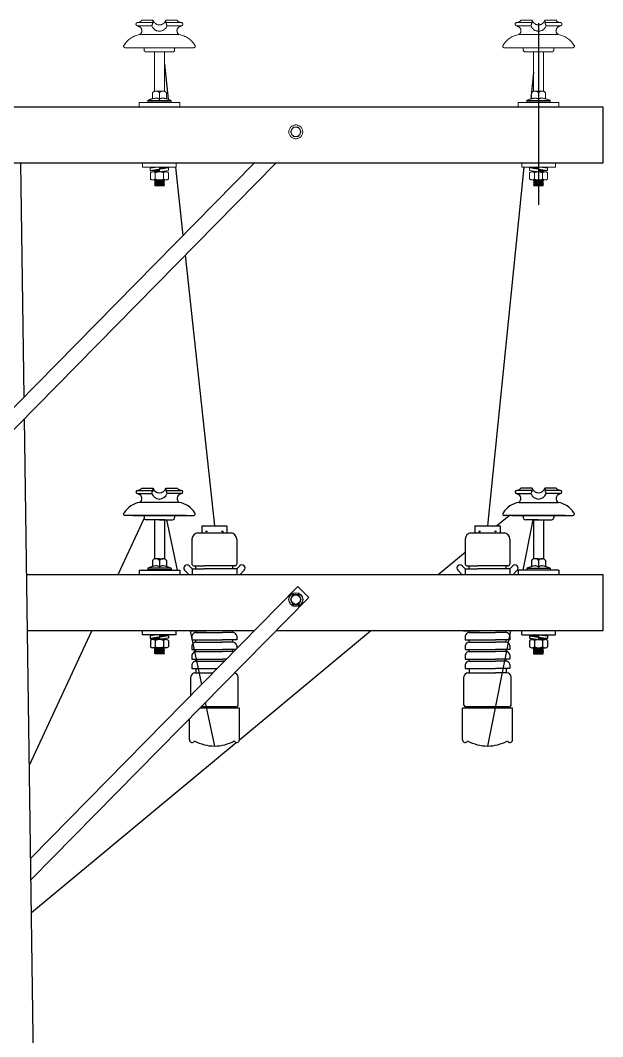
# Model space of a CAD drawing. Header units: millimetres. Extents: x 3057.5 to 3131.2, y 1715.9 to 1738.7.
# Drawn here: x 3076.16 to 3080.43, y 1731.17 to 1738.62 of the extents above; entities that cross this region are included whole.
import ezdxf

# ---------------------------------------------------------------- set-up
doc = ezdxf.new("R2010")
doc.units = ezdxf.units.MM
doc.linetypes.add('ACAD_ISO02W100', pattern=[15, 12, -3])

msp = doc.modelspace()

# ---------------------------------------------------------------- linework, layer by layer
at = {"color": 177, "linetype": 'ACAD_ISO02W100', "lineweight": 13, "ltscale": 0.13, "true_color": 0x293189}
for p, q in [((3077.017, 1738.6066), (3077.0243, 1738.6079)), ((3077.017, 1738.6066), (3077.1292, 1738.6066)), ((3077.0478, 1738.6235), (3077.1305, 1738.6235)), ((3077.1305, 1738.6235), (3077.1305, 1738.6211)), ((3077.2242, 1738.6235), (3077.3069, 1738.6235)), ((3077.2256, 1738.6066), (3077.3377, 1738.6066)), ((3079.909, 1738.6066), (3079.7968, 1738.6066)), ((3079.9103, 1738.6235), (3079.8276, 1738.6235)), ((3080.004, 1738.6235), (3080.004, 1738.6211)), ((3080.0867, 1738.6235), (3080.004, 1738.6235)), ((3080.1175, 1738.6066), (3080.0053, 1738.6066)), ((3080.1175, 1738.6066), (3080.1102, 1738.6079)), ((3077.0164, 1738.5839), (3077.1214, 1738.5839)), ((3077.025, 1738.5787), (3077.0179, 1738.5834)), ((3077.3225, 1738.5189), (3077.0322, 1738.5189)), ((3077.1214, 1738.5839), (3077.1225, 1738.5824)), ((3077.3383, 1738.5839), (3077.2334, 1738.5839)), ((3077.3368, 1738.5834), (3077.3298, 1738.5787)), ((3079.7962, 1738.5839), (3079.9011, 1738.5839)), ((3079.7977, 1738.5834), (3079.8047, 1738.5787)), ((3079.812, 1738.5189), (3080.1023, 1738.5189)), ((3080.0131, 1738.5839), (3080.012, 1738.5824)), ((3080.1181, 1738.5839), (3080.0131, 1738.5839)), ((3080.1095, 1738.5787), (3080.1166, 1738.5834)), ((3077.1774, 1738.4227), (3076.9256, 1738.4227)), ((3076.9821, 1738.4227), (3077.1774, 1738.4227)), ((3077.0656, 1738.4152), (3077.0656, 1738.4068)), ((3077.1774, 1738.3918), (3077.0806, 1738.3918)), ((3077.1774, 1738.3918), (3077.0806, 1738.3918)), ((3077.2181, 1738.3918), (3077.1366, 1738.3918)), ((3077.2181, 1738.3918), (3077.1366, 1738.3918)), ((3077.1409, 1738.3918), (3077.1409, 1738.1029)), ((3077.3726, 1738.4227), (3077.1774, 1738.4227)), ((3077.1774, 1738.4227), (3077.4292, 1738.4227)), ((3077.1774, 1738.3918), (3077.2741, 1738.3918)), ((3077.1774, 1738.3918), (3077.2741, 1738.3918)), ((3077.2139, 1738.3918), (3077.2139, 1738.1029)), ((3077.2891, 1738.4152), (3077.2891, 1738.4068)), ((3079.9571, 1738.4227), (3079.7053, 1738.4227)), ((3079.7619, 1738.4227), (3079.9571, 1738.4227)), ((3079.8454, 1738.4152), (3079.8454, 1738.4068)), ((3079.9571, 1738.3918), (3079.8604, 1738.3918)), ((3079.9571, 1738.3918), (3079.8604, 1738.3918)), ((3079.9164, 1738.3918), (3079.9979, 1738.3918)), ((3079.9164, 1738.3918), (3079.9979, 1738.3918)), ((3079.9206, 1738.3918), (3079.9206, 1738.1029)), ((3079.9571, 1738.4227), (3080.2089, 1738.4227)), ((3080.1524, 1738.4227), (3079.9571, 1738.4227)), ((3079.9571, 1738.3918), (3080.0539, 1738.3918)), ((3079.9571, 1738.3918), (3080.0539, 1738.3918)), ((3079.9936, 1738.3918), (3079.9936, 1738.1029)), ((3080.0689, 1738.4152), (3080.0689, 1738.4068)), ((3077.1409, 1738.2552), (3077.1409, 1738.1029)), ((3077.2139, 1738.2562), (3077.2139, 1738.1029)), ((3077.1264, 1738.092), (3077.1264, 1738.0483)), ((3077.1774, 1738.1049), (3077.1519, 1738.1049)), ((3077.1774, 1738.1049), (3077.2029, 1738.1049)), ((3077.1774, 1738.092), (3077.1774, 1738.0356)), ((3077.2284, 1738.092), (3077.2284, 1738.0483)), ((3079.9061, 1738.092), (3079.9061, 1738.0483)), ((3079.9571, 1738.1049), (3079.9316, 1738.1049)), ((3079.9571, 1738.1049), (3079.9826, 1738.1049)), ((3079.9571, 1738.092), (3079.9571, 1738.0356)), ((3080.0082, 1738.092), (3080.0082, 1738.0483)), ((3077.028, 1738.0207), (3077.028, 1737.9911)), ((3077.028, 1738.0207), (3077.3267, 1738.0207)), ((3077.0916, 1738.0356), (3077.0916, 1738.0249)), ((3077.2631, 1738.0356), (3077.0916, 1738.0356)), ((3077.2631, 1738.0249), (3077.0916, 1738.0249)), ((3077.1409, 1738.0249), (3077.1409, 1738.0207)), ((3077.2139, 1738.0249), (3077.2139, 1738.0207)), ((3077.2631, 1738.0356), (3077.2631, 1738.0249)), ((3077.3267, 1738.0207), (3077.3267, 1737.9911)), ((3079.8078, 1738.0207), (3079.8078, 1737.9911)), ((3080.1065, 1738.0207), (3079.8078, 1738.0207)), ((3079.8714, 1738.0356), (3080.0429, 1738.0356)), ((3079.8714, 1738.0356), (3079.8714, 1738.0249)), ((3079.8714, 1738.0249), (3080.0429, 1738.0249)), ((3079.9206, 1738.0249), (3079.9206, 1738.0207)), ((3079.9936, 1738.0249), (3079.9936, 1738.0207)), ((3080.0429, 1738.0356), (3080.0429, 1738.0249)), ((3080.1065, 1738.0207), (3080.1065, 1737.9911)), ((3078.1573, 1737.8404), (3078.1373, 1737.8057)), ((3078.1373, 1737.8057), (3078.1573, 1737.771)), ((3078.1973, 1737.8404), (3078.1573, 1737.8404)), ((3078.1573, 1737.771), (3078.1973, 1737.771)), ((3078.2173, 1737.8057), (3078.1973, 1737.8404)), ((3078.1973, 1737.771), (3078.2173, 1737.8057)), ((3077.054, 1737.5474), (3077.054, 1737.5767)), ((3077.3007, 1737.5474), (3077.054, 1737.5474)), ((3077.1644, 1737.5474), (3077.1107, 1737.5396)), ((3077.1456, 1737.5447), (3077.1414, 1737.5474)), ((3077.154, 1737.5459), (3077.1433, 1737.5474)), ((3077.1775, 1737.5474), (3077.1784, 1737.5316)), ((3077.2081, 1737.5412), (3077.1776, 1737.5455)), ((3077.2139, 1737.5433), (3077.1846, 1737.5474)), ((3077.2081, 1737.547), (3077.2053, 1737.5474)), ((3077.2081, 1737.547), (3077.2092, 1737.5474)), ((3077.2139, 1737.5433), (3077.2081, 1737.547)), ((3077.2081, 1737.5412), (3077.2139, 1737.5433)), ((3077.3007, 1737.5474), (3077.3007, 1737.5767)), ((3079.8338, 1737.5474), (3079.8338, 1737.5767)), ((3079.8338, 1737.5474), (3080.0805, 1737.5474)), ((3079.9206, 1737.5433), (3079.9499, 1737.5474)), ((3079.9206, 1737.5433), (3079.9264, 1737.547)), ((3079.9264, 1737.5412), (3079.9206, 1737.5433)), ((3079.9264, 1737.547), (3079.9253, 1737.5474)), ((3079.9264, 1737.547), (3079.9292, 1737.5474)), ((3079.9264, 1737.5412), (3079.9569, 1737.5455)), ((3079.957, 1737.5474), (3079.9561, 1737.5316)), ((3079.9701, 1737.5474), (3080.0238, 1737.5396)), ((3079.9805, 1737.5459), (3079.9912, 1737.5474)), ((3079.9889, 1737.5447), (3079.9931, 1737.5474)), ((3080.0805, 1737.5474), (3080.0805, 1737.5767)), ((3077.1107, 1737.5396), (3077.1107, 1737.5217)), ((3077.1784, 1737.5316), (3077.1107, 1737.5217)), ((3077.1107, 1737.5217), (3077.145, 1737.5217)), ((3077.1111, 1737.5058), (3077.1111, 1737.4594)), ((3077.2261, 1737.5122), (3077.1287, 1737.5122)), ((3077.1467, 1737.5265), (3077.1409, 1737.5244)), ((3077.1409, 1737.5244), (3077.1467, 1737.5206)), ((3077.1777, 1737.5191), (3077.1409, 1737.5244)), ((3077.1467, 1737.5206), (3077.1409, 1737.5185)), ((3077.1467, 1737.5148), (3077.1409, 1737.5185)), ((3077.1852, 1737.5122), (3077.1409, 1737.5185)), ((3077.1409, 1737.5127), (3077.1467, 1737.5148)), ((3077.1409, 1737.5127), (3077.1457, 1737.5144)), ((3077.1439, 1737.5122), (3077.1409, 1737.5127)), ((3077.2104, 1737.5122), (3077.1412, 1737.5122)), ((3077.1461, 1737.5269), (3077.1467, 1737.5265)), ((3077.1779, 1737.5221), (3077.1467, 1737.5265)), ((3077.1776, 1737.5162), (3077.1467, 1737.5206)), ((3077.1608, 1737.5122), (3077.1467, 1737.5148)), ((3077.1474, 1737.5057), (3077.1474, 1737.4595)), ((3077.1781, 1737.525), (3077.1552, 1737.5282)), ((3077.1782, 1737.5279), (3077.1654, 1737.5297)), ((3077.1784, 1737.5308), (3077.1755, 1737.5312)), ((3077.2441, 1737.5408), (3077.1774, 1737.5311)), ((3077.1784, 1737.5316), (3077.1774, 1737.5132)), ((3077.2441, 1737.5229), (3077.1774, 1737.5132)), ((3077.2139, 1737.5374), (3077.1778, 1737.5426)), ((3077.2081, 1737.5353), (3077.178, 1737.5396)), ((3077.1972, 1737.534), (3077.1781, 1737.5367)), ((3077.187, 1737.5325), (3077.1783, 1737.5337)), ((3077.2081, 1737.5119), (3077.1882, 1737.5147)), ((3077.2081, 1737.5119), (3077.1905, 1737.5144)), ((3077.2139, 1737.514), (3077.1984, 1737.5162)), ((3077.2074, 1737.5057), (3077.2074, 1737.4595)), ((3077.2139, 1737.5374), (3077.2081, 1737.5412)), ((3077.2081, 1737.5353), (3077.2139, 1737.5374)), ((3077.2139, 1737.514), (3077.2081, 1737.5178)), ((3077.2081, 1737.5119), (3077.2139, 1737.5144)), ((3077.2081, 1737.5119), (3077.2139, 1737.514)), ((3077.2441, 1737.5408), (3077.2091, 1737.5408)), ((3077.2104, 1737.5122), (3077.2139, 1737.5135)), ((3077.2132, 1737.5141), (3077.2112, 1737.5144)), ((3077.2436, 1737.5058), (3077.2436, 1737.4594)), ((3077.2441, 1737.5408), (3077.2441, 1737.5229)), ((3079.8904, 1737.5408), (3079.9254, 1737.5408)), ((3079.8904, 1737.5408), (3079.8904, 1737.5229)), ((3079.8904, 1737.5408), (3079.9571, 1737.5311)), ((3079.8904, 1737.5229), (3079.9571, 1737.5132)), ((3079.8909, 1737.5058), (3079.8909, 1737.4594)), ((3079.9084, 1737.5122), (3080.0058, 1737.5122)), ((3079.9206, 1737.5374), (3079.9567, 1737.5426)), ((3079.9206, 1737.5374), (3079.9264, 1737.5412)), ((3079.9264, 1737.5353), (3079.9206, 1737.5374)), ((3079.9206, 1737.514), (3079.9264, 1737.5178)), ((3079.9206, 1737.514), (3079.9361, 1737.5162)), ((3079.9264, 1737.5119), (3079.9206, 1737.5144)), ((3079.9264, 1737.5119), (3079.9206, 1737.514)), ((3079.9241, 1737.5122), (3079.9206, 1737.5135)), ((3079.9213, 1737.5141), (3079.9233, 1737.5144)), ((3079.9241, 1737.5122), (3079.9933, 1737.5122)), ((3079.9264, 1737.5353), (3079.9565, 1737.5396)), ((3079.9264, 1737.5119), (3079.9463, 1737.5147)), ((3079.9264, 1737.5119), (3079.944, 1737.5144)), ((3079.9271, 1737.5057), (3079.9271, 1737.4595)), ((3079.9373, 1737.534), (3079.9564, 1737.5367)), ((3079.9475, 1737.5325), (3079.9562, 1737.5337)), ((3079.9493, 1737.5122), (3079.9936, 1737.5185)), ((3079.9561, 1737.5316), (3080.0238, 1737.5217)), ((3079.9561, 1737.5316), (3079.9571, 1737.5132)), ((3079.9561, 1737.5308), (3079.959, 1737.5312)), ((3079.9563, 1737.5279), (3079.9692, 1737.5297)), ((3079.9564, 1737.525), (3079.9793, 1737.5282)), ((3079.9566, 1737.5221), (3079.9878, 1737.5265)), ((3079.9568, 1737.5191), (3079.9936, 1737.5244)), ((3079.957, 1737.5162), (3079.9878, 1737.5206)), ((3079.9737, 1737.5122), (3079.9878, 1737.5148)), ((3079.9871, 1737.5057), (3079.9871, 1737.4595)), ((3079.9884, 1737.5269), (3079.9878, 1737.5265)), ((3079.9878, 1737.5265), (3079.9936, 1737.5244)), ((3079.9936, 1737.5244), (3079.9878, 1737.5206)), ((3079.9878, 1737.5206), (3079.9936, 1737.5185)), ((3079.9878, 1737.5148), (3079.9936, 1737.5185)), ((3079.9936, 1737.5127), (3079.9878, 1737.5148)), ((3079.9936, 1737.5127), (3079.9888, 1737.5144)), ((3080.0238, 1737.5217), (3079.9895, 1737.5217)), ((3079.9906, 1737.5122), (3079.9936, 1737.5127)), ((3080.0234, 1737.5058), (3080.0234, 1737.4594)), ((3080.0238, 1737.5396), (3080.0238, 1737.5217)), ((3077.2285, 1737.4531), (3077.1262, 1737.4531)), ((3077.1409, 1737.4483), (3077.1467, 1737.4504)), ((3077.2139, 1737.4379), (3077.1409, 1737.4483)), ((3077.1467, 1737.4445), (3077.1409, 1737.4483)), ((3077.1409, 1737.4424), (3077.1467, 1737.4445)), ((3077.2139, 1737.4321), (3077.1409, 1737.4424)), ((3077.1467, 1737.4387), (3077.1409, 1737.4424)), ((3077.1409, 1737.4366), (3077.1467, 1737.4387)), ((3077.1467, 1737.4328), (3077.1409, 1737.4366)), ((3077.2139, 1737.4262), (3077.1409, 1737.4366)), ((3077.1409, 1737.4307), (3077.1467, 1737.4328)), ((3077.1467, 1737.427), (3077.1409, 1737.4307)), ((3077.2139, 1737.4204), (3077.1409, 1737.4307)), ((3077.1467, 1737.427), (3077.1409, 1737.4248)), ((3077.1467, 1737.4211), (3077.1409, 1737.4248)), ((3077.2139, 1737.4145), (3077.1409, 1737.4248)), ((3077.1409, 1737.419), (3077.1467, 1737.4211)), ((3077.1467, 1737.4152), (3077.1409, 1737.419)), ((3077.2139, 1737.4087), (3077.1409, 1737.419)), ((3077.1409, 1737.4131), (3077.1467, 1737.4152)), ((3077.1725, 1737.4087), (3077.1409, 1737.4131)), ((3077.1467, 1737.4094), (3077.1409, 1737.4131)), ((3077.1467, 1737.4504), (3077.1415, 1737.4485)), ((3077.1467, 1737.4504), (3077.1424, 1737.4531)), ((3077.1424, 1737.4531), (3077.1467, 1737.4504)), ((3077.1446, 1737.4087), (3077.1467, 1737.4094)), ((3077.2139, 1737.4087), (3077.1446, 1737.4087)), ((3077.2081, 1737.4417), (3077.1467, 1737.4504)), ((3077.16, 1737.4485), (3077.1467, 1737.4504)), ((3077.2081, 1737.4358), (3077.1467, 1737.4445)), ((3077.2081, 1737.43), (3077.1467, 1737.4387)), ((3077.2081, 1737.4241), (3077.1467, 1737.4328)), ((3077.2081, 1737.4183), (3077.1467, 1737.427)), ((3077.2081, 1737.4124), (3077.1467, 1737.4211)), ((3077.1932, 1737.4087), (3077.1467, 1737.4152)), ((3077.1519, 1737.4087), (3077.1467, 1737.4094)), ((3077.2139, 1737.4438), (3077.1479, 1737.4531)), ((3077.2081, 1737.4475), (3077.1685, 1737.4531)), ((3077.2139, 1737.4496), (3077.1892, 1737.4531)), ((3077.2139, 1737.4496), (3077.1892, 1737.4531)), ((3077.2081, 1737.4475), (3077.2139, 1737.4496)), ((3077.2139, 1737.4438), (3077.2081, 1737.4475)), ((3077.2081, 1737.4417), (3077.2139, 1737.4438)), ((3077.2139, 1737.4379), (3077.2081, 1737.4417)), ((3077.2081, 1737.4358), (3077.2139, 1737.4379)), ((3077.2139, 1737.4321), (3077.2081, 1737.4358)), ((3077.2139, 1737.4321), (3077.2081, 1737.43)), ((3077.2139, 1737.4262), (3077.2081, 1737.43)), ((3077.2081, 1737.4241), (3077.2139, 1737.4262)), ((3077.2139, 1737.4204), (3077.2081, 1737.4241)), ((3077.2139, 1737.4204), (3077.2081, 1737.4241)), ((3077.2081, 1737.4183), (3077.2139, 1737.4204)), ((3077.2139, 1737.4145), (3077.2081, 1737.4183)), ((3077.2081, 1737.4124), (3077.2139, 1737.4145)), ((3077.2139, 1737.4087), (3077.2081, 1737.4124)), ((3077.2139, 1737.4496), (3077.2085, 1737.4531)), ((3079.906, 1737.4531), (3080.0083, 1737.4531)), ((3079.9206, 1737.4438), (3079.9866, 1737.4531)), ((3079.9206, 1737.4496), (3079.926, 1737.4531)), ((3079.9206, 1737.4496), (3079.9453, 1737.4531)), ((3079.9206, 1737.4496), (3079.9453, 1737.4531)), ((3079.9264, 1737.4475), (3079.9206, 1737.4496)), ((3079.9206, 1737.4379), (3079.9936, 1737.4483)), ((3079.9206, 1737.4438), (3079.9264, 1737.4475)), ((3079.9264, 1737.4417), (3079.9206, 1737.4438)), ((3079.9206, 1737.4321), (3079.9936, 1737.4424)), ((3079.9206, 1737.4379), (3079.9264, 1737.4417)), ((3079.9264, 1737.4358), (3079.9206, 1737.4379)), ((3079.9206, 1737.4262), (3079.9936, 1737.4366)), ((3079.9206, 1737.4321), (3079.9264, 1737.4358)), ((3079.9206, 1737.4321), (3079.9264, 1737.43)), ((3079.9206, 1737.4204), (3079.9936, 1737.4307)), ((3079.9206, 1737.4262), (3079.9264, 1737.43)), ((3079.9264, 1737.4241), (3079.9206, 1737.4262)), ((3079.9206, 1737.4145), (3079.9936, 1737.4248)), ((3079.9206, 1737.4204), (3079.9264, 1737.4241)), ((3079.9206, 1737.4204), (3079.9264, 1737.4241)), ((3079.9264, 1737.4183), (3079.9206, 1737.4204)), ((3079.9206, 1737.4087), (3079.9936, 1737.419)), ((3079.9206, 1737.4145), (3079.9264, 1737.4183)), ((3079.9264, 1737.4124), (3079.9206, 1737.4145)), ((3079.9206, 1737.4087), (3079.9264, 1737.4124)), ((3079.9206, 1737.4087), (3079.9899, 1737.4087)), ((3079.9264, 1737.4475), (3079.966, 1737.4531)), ((3079.9264, 1737.4417), (3079.9878, 1737.4504)), ((3079.9264, 1737.4358), (3079.9878, 1737.4445)), ((3079.9264, 1737.43), (3079.9878, 1737.4387)), ((3079.9264, 1737.4241), (3079.9878, 1737.4328)), ((3079.9264, 1737.4183), (3079.9878, 1737.427)), ((3079.9264, 1737.4124), (3079.9878, 1737.4211)), ((3079.9413, 1737.4087), (3079.9878, 1737.4152)), ((3079.962, 1737.4087), (3079.9936, 1737.4131)), ((3079.9745, 1737.4485), (3079.9878, 1737.4504)), ((3079.9826, 1737.4087), (3079.9878, 1737.4094)), ((3079.9921, 1737.4531), (3079.9878, 1737.4504)), ((3079.9878, 1737.4504), (3079.9921, 1737.4531)), ((3079.9878, 1737.4504), (3079.993, 1737.4485)), ((3079.9936, 1737.4483), (3079.9878, 1737.4504)), ((3079.9878, 1737.4445), (3079.9936, 1737.4483)), ((3079.9936, 1737.4424), (3079.9878, 1737.4445)), ((3079.9878, 1737.4387), (3079.9936, 1737.4424)), ((3079.9936, 1737.4366), (3079.9878, 1737.4387)), ((3079.9878, 1737.4328), (3079.9936, 1737.4366)), ((3079.9936, 1737.4307), (3079.9878, 1737.4328)), ((3079.9878, 1737.427), (3079.9936, 1737.4307)), ((3079.9878, 1737.427), (3079.9936, 1737.4248)), ((3079.9878, 1737.4211), (3079.9936, 1737.4248)), ((3079.9936, 1737.419), (3079.9878, 1737.4211)), ((3079.9878, 1737.4152), (3079.9936, 1737.419)), ((3079.9936, 1737.4131), (3079.9878, 1737.4152)), ((3079.9878, 1737.4094), (3079.9936, 1737.4131)), ((3079.9899, 1737.4087), (3079.9878, 1737.4094))]:
    msp.add_line(p, q, dxfattribs=at)
at = {"color": 177, "linetype": 'Continuous', "ltscale": 0.13, "true_color": 0x293189}
for p, q in [((3079.9571, 1738.602), (3079.9571, 1737.2713)), ((3077.2139, 1738.3023), (3077.2418, 1738.0443)), ((3079.9206, 1738.2421), (3079.9008, 1738.0469)), ((3077.2956, 1737.5474), (3077.3501, 1737.0449)), ((3079.8502, 1737.5474), (3079.5832, 1734.9146)), ((3077.3657, 1736.9004), (3077.5808, 1734.9146)), ((3076.8747, 1734.5579), (3077.0666, 1734.9701)), ((3077.2297, 1734.9606), (3077.3082, 1734.5895)), ((3079.6491, 1734.9146), (3079.7415, 1734.9914)), ((3079.9151, 1734.9606), (3079.8409, 1734.5895)), ((3079.2203, 1734.5579), (3079.4186, 1734.7229)), ((3077.4168, 1734.5996), (3077.4168, 1734.5579)), ((3077.4452, 1734.5996), (3077.4452, 1734.6231)), ((3077.7164, 1734.5996), (3077.7164, 1734.6231)), ((3077.7449, 1734.5996), (3077.7449, 1734.5579)), ((3079.4191, 1734.5996), (3079.4191, 1734.5579)), ((3079.4476, 1734.5996), (3079.4476, 1734.6231)), ((3079.7188, 1734.5996), (3079.7188, 1734.6231)), ((3079.7473, 1734.5996), (3079.7473, 1734.5579)), ((3078.1923, 1734.4699), (3078.2725, 1734.3911)), ((3076.224, 1733.1602), (3076.6827, 1734.1454)), ((3077.4021, 1734.1454), (3077.4855, 1733.7513)), ((3077.764, 1733.3469), (3078.7242, 1734.1454)), ((3079.7522, 1734.1454), (3079.5832, 1733.3004)), ((3077.5134, 1733.6193), (3077.5808, 1733.3004)), ((3076.2395, 1732.0791), (3077.7396, 1733.3266))]:
    msp.add_line(p, q, dxfattribs=at)
at = {"color": 177, "linetype": 'ACAD_ISO02W100', "true_color": 0x293189}
for p, q in [((3080.4273, 1737.9892), (3080.4273, 1737.5767)), ((3076.1852, 1735.8607), (3076.1606, 1737.5767)), ((3076.3446, 1724.7546), (3076.1875, 1735.7026))]:
    msp.add_line(p, q, dxfattribs=at)
at = {"color": 177, "linetype": 'Continuous', "true_color": 0x293189}
for p, q in [((3077.017, 1735.1754), (3077.0243, 1735.1766)), ((3077.017, 1735.1754), (3077.1292, 1735.1754)), ((3077.0478, 1735.1922), (3077.1305, 1735.1922)), ((3077.1305, 1735.1922), (3077.1305, 1735.1898)), ((3077.2242, 1735.1922), (3077.3069, 1735.1922)), ((3077.2256, 1735.1754), (3077.3377, 1735.1754)), ((3079.909, 1735.1754), (3079.7968, 1735.1754)), ((3079.9103, 1735.1922), (3079.8276, 1735.1922)), ((3080.004, 1735.1922), (3080.004, 1735.1898)), ((3080.0867, 1735.1922), (3080.004, 1735.1922)), ((3080.1175, 1735.1754), (3080.0053, 1735.1754)), ((3080.1175, 1735.1754), (3080.1102, 1735.1766)), ((3077.0164, 1735.1527), (3077.1214, 1735.1527)), ((3077.025, 1735.1474), (3077.0179, 1735.1521)), ((3077.3225, 1735.0877), (3077.0322, 1735.0877)), ((3077.1214, 1735.1527), (3077.1225, 1735.1512)), ((3077.3383, 1735.1527), (3077.2334, 1735.1527)), ((3077.3368, 1735.1521), (3077.3298, 1735.1474)), ((3079.7962, 1735.1527), (3079.9011, 1735.1527)), ((3079.7977, 1735.1521), (3079.8047, 1735.1474)), ((3079.812, 1735.0877), (3080.1023, 1735.0877)), ((3080.0131, 1735.1527), (3080.012, 1735.1512)), ((3080.1181, 1735.1527), (3080.0131, 1735.1527)), ((3080.1095, 1735.1474), (3080.1166, 1735.1521)), ((3077.1774, 1734.9914), (3076.9256, 1734.9914)), ((3076.9821, 1734.9914), (3077.1774, 1734.9914)), ((3077.0656, 1734.9839), (3077.0656, 1734.9756)), ((3077.1774, 1734.9606), (3077.0806, 1734.9606)), ((3077.1774, 1734.9606), (3077.0806, 1734.9606)), ((3077.2181, 1734.9606), (3077.1366, 1734.9606)), ((3077.2181, 1734.9606), (3077.1366, 1734.9606)), ((3077.1409, 1734.9606), (3077.1409, 1734.6717)), ((3077.1774, 1734.9914), (3077.4292, 1734.9914)), ((3077.3726, 1734.9914), (3077.1774, 1734.9914)), ((3077.1774, 1734.9606), (3077.2741, 1734.9606)), ((3077.1774, 1734.9606), (3077.2741, 1734.9606)), ((3077.2139, 1734.9606), (3077.2139, 1734.6717)), ((3077.2891, 1734.9839), (3077.2891, 1734.9756)), ((3079.9571, 1734.9914), (3079.7053, 1734.9914)), ((3079.7619, 1734.9914), (3079.9571, 1734.9914)), ((3079.8454, 1734.9839), (3079.8454, 1734.9756)), ((3079.9571, 1734.9606), (3079.8604, 1734.9606)), ((3079.9571, 1734.9606), (3079.8604, 1734.9606)), ((3079.9164, 1734.9606), (3079.9979, 1734.9606)), ((3079.9164, 1734.9606), (3079.9979, 1734.9606)), ((3079.9206, 1734.9606), (3079.9206, 1734.6717)), ((3079.9571, 1734.9914), (3080.2089, 1734.9914)), ((3080.1524, 1734.9914), (3079.9571, 1734.9914)), ((3079.9571, 1734.9606), (3080.0539, 1734.9606)), ((3079.9571, 1734.9606), (3080.0539, 1734.9606)), ((3079.9936, 1734.9606), (3079.9936, 1734.6717)), ((3080.0689, 1734.9839), (3080.0689, 1734.9756)), ((3077.1409, 1734.8239), (3077.1409, 1734.6717)), ((3077.2139, 1734.825), (3077.2139, 1734.6717)), ((3077.1264, 1734.6608), (3077.1264, 1734.617)), ((3077.1774, 1734.6737), (3077.1519, 1734.6737)), ((3077.1774, 1734.6737), (3077.2029, 1734.6737)), ((3077.1774, 1734.6608), (3077.1774, 1734.6044)), ((3077.2284, 1734.6608), (3077.2284, 1734.617)), ((3079.9061, 1734.6608), (3079.9061, 1734.617)), ((3079.9571, 1734.6737), (3079.9316, 1734.6737)), ((3079.9571, 1734.6737), (3079.9826, 1734.6737)), ((3079.9571, 1734.6608), (3079.9571, 1734.6044)), ((3080.0082, 1734.6608), (3080.0082, 1734.617)), ((3077.028, 1734.5895), (3077.3267, 1734.5895)), ((3077.028, 1734.5895), (3077.028, 1734.5598)), ((3077.2631, 1734.6044), (3077.0916, 1734.6044)), ((3077.0916, 1734.6044), (3077.0916, 1734.5937)), ((3077.2631, 1734.5937), (3077.0916, 1734.5937)), ((3077.1409, 1734.5937), (3077.1409, 1734.5895)), ((3077.2139, 1734.5937), (3077.2139, 1734.5895)), ((3077.2631, 1734.6044), (3077.2631, 1734.5937)), ((3077.3267, 1734.5895), (3077.3267, 1734.5598)), ((3079.8078, 1734.5895), (3079.8078, 1734.5598)), ((3080.1065, 1734.5895), (3079.8078, 1734.5895)), ((3079.8714, 1734.6044), (3080.0429, 1734.6044)), ((3079.8714, 1734.6044), (3079.8714, 1734.5937)), ((3079.8714, 1734.5937), (3080.0429, 1734.5937)), ((3079.9206, 1734.5937), (3079.9206, 1734.5895)), ((3079.9936, 1734.5937), (3079.9936, 1734.5895)), ((3080.0429, 1734.6044), (3080.0429, 1734.5937)), ((3080.1065, 1734.5895), (3080.1065, 1734.5598)), ((3080.4273, 1734.5579), (3080.4273, 1734.1454)), ((3078.1573, 1734.4091), (3078.1373, 1734.3745)), ((3078.1373, 1734.3745), (3078.1573, 1734.3398)), ((3078.1973, 1734.4091), (3078.1573, 1734.4091)), ((3078.1573, 1734.3398), (3078.1973, 1734.3398)), ((3078.2173, 1734.3745), (3078.1973, 1734.4091)), ((3078.1973, 1734.3398), (3078.2173, 1734.3745)), ((3077.054, 1734.1162), (3077.054, 1734.1454)), ((3077.3007, 1734.1162), (3077.054, 1734.1162)), ((3077.1644, 1734.1162), (3077.1107, 1734.1083)), ((3077.1456, 1734.1135), (3077.1414, 1734.1162)), ((3077.154, 1734.1147), (3077.1433, 1734.1162)), ((3077.1775, 1734.1162), (3077.1784, 1734.1003)), ((3077.2081, 1734.1099), (3077.1776, 1734.1143)), ((3077.2139, 1734.112), (3077.1846, 1734.1162)), ((3077.2081, 1734.1158), (3077.2053, 1734.1162)), ((3077.2081, 1734.1158), (3077.2092, 1734.1162)), ((3077.2139, 1734.112), (3077.2081, 1734.1158)), ((3077.3007, 1734.1162), (3077.3007, 1734.1454)), ((3079.8338, 1734.1162), (3079.8338, 1734.1454)), ((3079.8338, 1734.1162), (3080.0805, 1734.1162)), ((3079.9206, 1734.112), (3079.9499, 1734.1162)), ((3079.9206, 1734.112), (3079.9264, 1734.1158)), ((3079.9264, 1734.1158), (3079.9253, 1734.1162)), ((3079.9264, 1734.1158), (3079.9292, 1734.1162)), ((3079.9264, 1734.1099), (3079.9569, 1734.1143)), ((3079.957, 1734.1162), (3079.9561, 1734.1003)), ((3079.9701, 1734.1162), (3080.0238, 1734.1083)), ((3079.9805, 1734.1147), (3079.9912, 1734.1162)), ((3079.9889, 1734.1135), (3079.9931, 1734.1162)), ((3080.0805, 1734.1162), (3080.0805, 1734.1454)), ((3077.1107, 1734.1083), (3077.1107, 1734.0904)), ((3077.1784, 1734.1003), (3077.1107, 1734.0904)), ((3077.1107, 1734.0904), (3077.145, 1734.0904)), ((3077.1111, 1734.0745), (3077.1111, 1734.0282)), ((3077.2261, 1734.081), (3077.1287, 1734.081)), ((3077.1467, 1734.0952), (3077.1409, 1734.0931)), ((3077.1777, 1734.0879), (3077.1409, 1734.0931)), ((3077.1409, 1734.0931), (3077.1467, 1734.0894)), ((3077.1467, 1734.0894), (3077.1409, 1734.0873)), ((3077.1852, 1734.081), (3077.1409, 1734.0873)), ((3077.1467, 1734.0835), (3077.1409, 1734.0873)), ((3077.1409, 1734.0814), (3077.1467, 1734.0835)), ((3077.1409, 1734.0814), (3077.1457, 1734.0832)), ((3077.1439, 1734.081), (3077.1409, 1734.0814)), ((3077.2104, 1734.081), (3077.1412, 1734.081)), ((3077.1461, 1734.0956), (3077.1467, 1734.0952)), ((3077.1779, 1734.0908), (3077.1467, 1734.0952)), ((3077.1776, 1734.085), (3077.1467, 1734.0894)), ((3077.1608, 1734.081), (3077.1467, 1734.0835)), ((3077.1474, 1734.0745), (3077.1474, 1734.0282)), ((3077.1781, 1734.0937), (3077.1552, 1734.0969)), ((3077.1782, 1734.0966), (3077.1654, 1734.0984)), ((3077.1784, 1734.0995), (3077.1755, 1734.0999)), ((3077.2441, 1734.1096), (3077.1774, 1734.0998)), ((3077.1784, 1734.1003), (3077.1774, 1734.0819)), ((3077.2441, 1734.0917), (3077.1774, 1734.0819)), ((3077.2139, 1734.1062), (3077.1778, 1734.1113)), ((3077.2081, 1734.1041), (3077.178, 1734.1084)), ((3077.1972, 1734.1027), (3077.1781, 1734.1054)), ((3077.187, 1734.1012), (3077.1783, 1734.1024)), ((3077.2081, 1734.0807), (3077.1882, 1734.0835)), ((3077.2081, 1734.0807), (3077.1905, 1734.0832)), ((3077.2139, 1734.0828), (3077.1984, 1734.085)), ((3077.2074, 1734.0745), (3077.2074, 1734.0282)), ((3077.2081, 1734.1099), (3077.2139, 1734.112)), ((3077.2139, 1734.1062), (3077.2081, 1734.1099)), ((3077.2081, 1734.1041), (3077.2139, 1734.1062)), ((3077.2139, 1734.0828), (3077.2081, 1734.0865)), ((3077.2081, 1734.0807), (3077.2139, 1734.0832)), ((3077.2081, 1734.0807), (3077.2139, 1734.0828)), ((3077.2441, 1734.1096), (3077.2091, 1734.1096)), ((3077.2104, 1734.081), (3077.2139, 1734.0822)), ((3077.2132, 1734.0829), (3077.2112, 1734.0832)), ((3077.2436, 1734.0745), (3077.2436, 1734.0282)), ((3077.2441, 1734.1096), (3077.2441, 1734.0917)), ((3079.8904, 1734.1096), (3079.9254, 1734.1096)), ((3079.8904, 1734.1096), (3079.8904, 1734.0917)), ((3079.8904, 1734.1096), (3079.9571, 1734.0998)), ((3079.8904, 1734.0917), (3079.9571, 1734.0819)), ((3079.8909, 1734.0745), (3079.8909, 1734.0282)), ((3079.9084, 1734.081), (3080.0058, 1734.081)), ((3079.9264, 1734.1099), (3079.9206, 1734.112)), ((3079.9206, 1734.1062), (3079.9567, 1734.1113)), ((3079.9206, 1734.1062), (3079.9264, 1734.1099)), ((3079.9264, 1734.1041), (3079.9206, 1734.1062)), ((3079.9206, 1734.0828), (3079.9264, 1734.0865)), ((3079.9206, 1734.0828), (3079.9361, 1734.085)), ((3079.9264, 1734.0807), (3079.9206, 1734.0832)), ((3079.9264, 1734.0807), (3079.9206, 1734.0828)), ((3079.9241, 1734.081), (3079.9206, 1734.0822)), ((3079.9213, 1734.0829), (3079.9233, 1734.0832)), ((3079.9241, 1734.081), (3079.9933, 1734.081)), ((3079.9264, 1734.1041), (3079.9565, 1734.1084)), ((3079.9264, 1734.0807), (3079.9463, 1734.0835)), ((3079.9264, 1734.0807), (3079.944, 1734.0832)), ((3079.9271, 1734.0745), (3079.9271, 1734.0282)), ((3079.9373, 1734.1027), (3079.9564, 1734.1054)), ((3079.9475, 1734.1012), (3079.9562, 1734.1024)), ((3079.9493, 1734.081), (3079.9936, 1734.0873)), ((3079.9561, 1734.1003), (3080.0238, 1734.0904)), ((3079.9561, 1734.1003), (3079.9571, 1734.0819)), ((3079.9561, 1734.0995), (3079.959, 1734.0999)), ((3079.9563, 1734.0966), (3079.9692, 1734.0984)), ((3079.9564, 1734.0937), (3079.9793, 1734.0969)), ((3079.9566, 1734.0908), (3079.9878, 1734.0952)), ((3079.9568, 1734.0879), (3079.9936, 1734.0931)), ((3079.957, 1734.085), (3079.9878, 1734.0894)), ((3079.9737, 1734.081), (3079.9878, 1734.0835)), ((3079.9871, 1734.0745), (3079.9871, 1734.0282)), ((3079.9884, 1734.0956), (3079.9878, 1734.0952)), ((3079.9878, 1734.0952), (3079.9936, 1734.0931)), ((3079.9936, 1734.0931), (3079.9878, 1734.0894)), ((3079.9878, 1734.0894), (3079.9936, 1734.0873)), ((3079.9878, 1734.0835), (3079.9936, 1734.0873)), ((3079.9936, 1734.0814), (3079.9878, 1734.0835)), ((3079.9936, 1734.0814), (3079.9888, 1734.0832)), ((3080.0238, 1734.0904), (3079.9895, 1734.0904)), ((3079.9906, 1734.081), (3079.9936, 1734.0814)), ((3080.0234, 1734.0745), (3080.0234, 1734.0282)), ((3080.0238, 1734.1083), (3080.0238, 1734.0904)), ((3077.2285, 1734.0219), (3077.1262, 1734.0219)), ((3077.1409, 1734.017), (3077.1467, 1734.0191)), ((3077.1467, 1734.0133), (3077.1409, 1734.017)), ((3077.2139, 1734.0067), (3077.1409, 1734.017)), ((3077.1409, 1734.0112), (3077.1467, 1734.0133)), ((3077.1467, 1734.0074), (3077.1409, 1734.0112)), ((3077.2139, 1734.0008), (3077.1409, 1734.0112)), ((3077.1409, 1734.0053), (3077.1467, 1734.0074)), ((3077.2139, 1733.995), (3077.1409, 1734.0053)), ((3077.1467, 1734.0016), (3077.1409, 1734.0053)), ((3077.1409, 1733.9995), (3077.1467, 1734.0016)), ((3077.2139, 1733.9891), (3077.1409, 1733.9995)), ((3077.1467, 1733.9957), (3077.1409, 1733.9995)), ((3077.1467, 1733.9957), (3077.1409, 1733.9936)), ((3077.2139, 1733.9833), (3077.1409, 1733.9936)), ((3077.1467, 1733.9899), (3077.1409, 1733.9936)), ((3077.1409, 1733.9877), (3077.1467, 1733.9899)), ((3077.2139, 1733.9774), (3077.1409, 1733.9877)), ((3077.1467, 1733.984), (3077.1409, 1733.9877)), ((3077.1409, 1733.9819), (3077.1467, 1733.984)), ((3077.1467, 1733.9781), (3077.1409, 1733.9819)), ((3077.1725, 1733.9774), (3077.1409, 1733.9819)), ((3077.1467, 1734.0191), (3077.1415, 1734.0172)), ((3077.1424, 1734.0219), (3077.1467, 1734.0191)), ((3077.1467, 1734.0191), (3077.1424, 1734.0219)), ((3077.1446, 1733.9774), (3077.1467, 1733.9781)), ((3077.2139, 1733.9774), (3077.1446, 1733.9774)), ((3077.16, 1734.0172), (3077.1467, 1734.0191)), ((3077.2081, 1734.0104), (3077.1467, 1734.0191)), ((3077.2081, 1734.0046), (3077.1467, 1734.0133)), ((3077.2081, 1733.9987), (3077.1467, 1734.0074)), ((3077.2081, 1733.9929), (3077.1467, 1734.0016)), ((3077.2081, 1733.987), (3077.1467, 1733.9957)), ((3077.2081, 1733.9812), (3077.1467, 1733.9899)), ((3077.1932, 1733.9774), (3077.1467, 1733.984)), ((3077.1519, 1733.9774), (3077.1467, 1733.9781)), ((3077.2139, 1734.0125), (3077.1479, 1734.0219)), ((3077.2081, 1734.0163), (3077.1685, 1734.0219)), ((3077.2139, 1734.0184), (3077.1892, 1734.0219)), ((3077.2139, 1734.0184), (3077.1892, 1734.0219)), ((3077.2081, 1734.0163), (3077.2139, 1734.0184)), ((3077.2139, 1734.0125), (3077.2081, 1734.0163)), ((3077.2081, 1734.0104), (3077.2139, 1734.0125)), ((3077.2139, 1734.0067), (3077.2081, 1734.0104)), ((3077.2081, 1734.0046), (3077.2139, 1734.0067)), ((3077.2139, 1734.0008), (3077.2081, 1734.0046)), ((3077.2139, 1734.0008), (3077.2081, 1733.9987)), ((3077.2139, 1733.995), (3077.2081, 1733.9987)), ((3077.2081, 1733.9929), (3077.2139, 1733.995)), ((3077.2139, 1733.9891), (3077.2081, 1733.9929)), ((3077.2139, 1733.9891), (3077.2081, 1733.9929)), ((3077.2081, 1733.987), (3077.2139, 1733.9891)), ((3077.2139, 1733.9833), (3077.2081, 1733.987)), ((3077.2081, 1733.9812), (3077.2139, 1733.9833)), ((3077.2139, 1733.9774), (3077.2081, 1733.9812)), ((3077.2139, 1734.0184), (3077.2085, 1734.0219)), ((3079.906, 1734.0219), (3080.0083, 1734.0219)), ((3079.9206, 1734.0125), (3079.9866, 1734.0219)), ((3079.9206, 1734.0184), (3079.926, 1734.0219)), ((3079.9206, 1734.0184), (3079.9453, 1734.0219)), ((3079.9206, 1734.0184), (3079.9453, 1734.0219)), ((3079.9264, 1734.0163), (3079.9206, 1734.0184)), ((3079.9206, 1734.0067), (3079.9936, 1734.017)), ((3079.9206, 1734.0125), (3079.9264, 1734.0163)), ((3079.9264, 1734.0104), (3079.9206, 1734.0125)), ((3079.9206, 1734.0008), (3079.9936, 1734.0112)), ((3079.9206, 1734.0067), (3079.9264, 1734.0104)), ((3079.9264, 1734.0046), (3079.9206, 1734.0067)), ((3079.9206, 1733.995), (3079.9936, 1734.0053)), ((3079.9206, 1734.0008), (3079.9264, 1734.0046)), ((3079.9206, 1734.0008), (3079.9264, 1733.9987)), ((3079.9206, 1733.9891), (3079.9936, 1733.9995)), ((3079.9206, 1733.995), (3079.9264, 1733.9987)), ((3079.9264, 1733.9929), (3079.9206, 1733.995)), ((3079.9206, 1733.9833), (3079.9936, 1733.9936)), ((3079.9206, 1733.9891), (3079.9264, 1733.9929)), ((3079.9206, 1733.9891), (3079.9264, 1733.9929)), ((3079.9264, 1733.987), (3079.9206, 1733.9891)), ((3079.9206, 1733.9774), (3079.9936, 1733.9877)), ((3079.9206, 1733.9833), (3079.9264, 1733.987)), ((3079.9264, 1733.9812), (3079.9206, 1733.9833)), ((3079.9206, 1733.9774), (3079.9264, 1733.9812)), ((3079.9206, 1733.9774), (3079.9899, 1733.9774)), ((3079.9264, 1734.0163), (3079.966, 1734.0219)), ((3079.9264, 1734.0104), (3079.9878, 1734.0191)), ((3079.9264, 1734.0046), (3079.9878, 1734.0133)), ((3079.9264, 1733.9987), (3079.9878, 1734.0074)), ((3079.9264, 1733.9929), (3079.9878, 1734.0016)), ((3079.9264, 1733.987), (3079.9878, 1733.9957)), ((3079.9264, 1733.9812), (3079.9878, 1733.9899)), ((3079.9413, 1733.9774), (3079.9878, 1733.984)), ((3079.962, 1733.9774), (3079.9936, 1733.9819)), ((3079.9745, 1734.0172), (3079.9878, 1734.0191)), ((3079.9826, 1733.9774), (3079.9878, 1733.9781)), ((3079.9921, 1734.0219), (3079.9878, 1734.0191)), ((3079.9878, 1734.0191), (3079.9921, 1734.0219)), ((3079.9878, 1734.0191), (3079.993, 1734.0172)), ((3079.9936, 1734.017), (3079.9878, 1734.0191)), ((3079.9878, 1734.0133), (3079.9936, 1734.017)), ((3079.9936, 1734.0112), (3079.9878, 1734.0133)), ((3079.9878, 1734.0074), (3079.9936, 1734.0112)), ((3079.9936, 1734.0053), (3079.9878, 1734.0074)), ((3079.9878, 1734.0016), (3079.9936, 1734.0053)), ((3079.9936, 1733.9995), (3079.9878, 1734.0016)), ((3079.9878, 1733.9957), (3079.9936, 1733.9995)), ((3079.9878, 1733.9957), (3079.9936, 1733.9936)), ((3079.9878, 1733.9899), (3079.9936, 1733.9936)), ((3079.9936, 1733.9877), (3079.9878, 1733.9899)), ((3079.9878, 1733.984), (3079.9936, 1733.9877)), ((3079.9936, 1733.9819), (3079.9878, 1733.984)), ((3079.9878, 1733.9781), (3079.9936, 1733.9819)), ((3079.9899, 1733.9774), (3079.9878, 1733.9781))]:
    msp.add_line(p, q, dxfattribs=at)
at = {"color": 177, "true_color": 0x293189}
for p, q in [((3077.4593, 1734.8648), (3077.4888, 1734.8648)), ((3077.4888, 1734.9146), (3077.4888, 1734.8648)), ((3077.4888, 1734.9146), (3077.6729, 1734.9146)), ((3077.4888, 1734.8648), (3077.7023, 1734.8648)), ((3077.6729, 1734.9146), (3077.6729, 1734.8648)), ((3079.4617, 1734.8648), (3079.4911, 1734.8648)), ((3079.4911, 1734.9146), (3079.4911, 1734.8648)), ((3079.4911, 1734.9146), (3079.6753, 1734.9146)), ((3079.4911, 1734.8648), (3079.7047, 1734.8648)), ((3079.6753, 1734.9146), (3079.6753, 1734.8648)), ((3077.4162, 1734.8184), (3077.4162, 1734.6347)), ((3077.7455, 1734.8184), (3077.7455, 1734.6347)), ((3079.4186, 1734.8184), (3079.4186, 1734.6347)), ((3079.7478, 1734.8184), (3079.7478, 1734.6347)), ((3077.3624, 1734.5909), (3077.3931, 1734.5579)), ((3077.3959, 1734.6221), (3077.4168, 1734.5996)), ((3077.4168, 1734.5996), (3077.5086, 1734.5996)), ((3077.4295, 1734.6231), (3077.5086, 1734.6231)), ((3077.7322, 1734.6231), (3077.5086, 1734.6231)), ((3077.7449, 1734.5996), (3077.5086, 1734.5996)), ((3077.7658, 1734.6221), (3077.7449, 1734.5996)), ((3077.7993, 1734.5909), (3077.7686, 1734.5579)), ((3079.3648, 1734.5909), (3079.3954, 1734.5579)), ((3079.3982, 1734.6221), (3079.4191, 1734.5996)), ((3079.4191, 1734.5996), (3079.511, 1734.5996)), ((3079.4319, 1734.6231), (3079.511, 1734.6231)), ((3079.7345, 1734.6231), (3079.511, 1734.6231)), ((3079.7473, 1734.5996), (3079.511, 1734.5996)), ((3079.7682, 1734.6221), (3079.7473, 1734.5996)), ((3079.8016, 1734.5909), (3079.771, 1734.5579)), ((3077.4046, 1734.1454), (3077.5225, 1734.1454)), ((3077.4452, 1734.1335), (3077.4452, 1734.1454)), ((3077.4452, 1734.1335), (3077.6391, 1734.1335)), ((3077.7571, 1734.1454), (3077.6391, 1734.1454)), ((3077.7164, 1734.1335), (3077.6391, 1734.1335)), ((3077.7164, 1734.1335), (3077.7164, 1734.1454)), ((3079.407, 1734.1454), (3079.5249, 1734.1454)), ((3079.4476, 1734.1335), (3079.4476, 1734.1454)), ((3079.4476, 1734.1335), (3079.6415, 1734.1335)), ((3079.7594, 1734.1454), (3079.6415, 1734.1454)), ((3079.7188, 1734.1335), (3079.6415, 1734.1335)), ((3079.7188, 1734.1335), (3079.7188, 1734.1454)), ((3077.4162, 1734.1092), (3077.4162, 1734.0787)), ((3077.4162, 1734.0787), (3077.6391, 1734.0787)), ((3077.4162, 1734.039), (3077.4162, 1734.0086)), ((3077.4452, 1734.0633), (3077.4452, 1734.0787)), ((3077.4452, 1734.0633), (3077.6391, 1734.0633)), ((3077.7455, 1734.0787), (3077.6391, 1734.0787)), ((3077.7164, 1734.0633), (3077.6391, 1734.0633)), ((3077.7164, 1734.0633), (3077.7164, 1734.0787)), ((3077.7455, 1734.1092), (3077.7455, 1734.0787)), ((3077.7455, 1734.039), (3077.7455, 1734.0156)), ((3079.4186, 1734.1092), (3079.4186, 1734.0787)), ((3079.4186, 1734.0787), (3079.6415, 1734.0787)), ((3079.4186, 1734.039), (3079.4186, 1734.0086)), ((3079.4476, 1734.0633), (3079.4476, 1734.0787)), ((3079.4476, 1734.0633), (3079.6415, 1734.0633)), ((3079.7478, 1734.0787), (3079.6415, 1734.0787)), ((3079.7188, 1734.0633), (3079.6415, 1734.0633)), ((3079.7188, 1734.0633), (3079.7188, 1734.0787)), ((3079.7478, 1734.1092), (3079.7478, 1734.0787)), ((3079.7478, 1734.039), (3079.7478, 1734.0086)), ((3077.4162, 1734.0086), (3077.6391, 1734.0086)), ((3077.4162, 1733.9689), (3077.4162, 1733.9384)), ((3077.4452, 1733.9932), (3077.4452, 1734.0086)), ((3077.4452, 1733.9932), (3077.6391, 1733.9932)), ((3077.7385, 1734.0086), (3077.6391, 1734.0086)), ((3077.7164, 1733.9932), (3077.6391, 1733.9932)), ((3077.7164, 1733.9932), (3077.7164, 1734.0086)), ((3079.4186, 1734.0086), (3079.6415, 1734.0086)), ((3079.4186, 1733.9689), (3079.4186, 1733.9384)), ((3079.4476, 1733.9932), (3079.4476, 1734.0086)), ((3079.4476, 1733.9932), (3079.6415, 1733.9932)), ((3079.7478, 1734.0086), (3079.6415, 1734.0086)), ((3079.7188, 1733.9932), (3079.6415, 1733.9932)), ((3079.7188, 1733.9932), (3079.7188, 1734.0086)), ((3079.7478, 1733.9689), (3079.7478, 1733.9384)), ((3077.4162, 1733.9384), (3077.6391, 1733.9384)), ((3077.4162, 1733.8987), (3077.4162, 1733.8683)), ((3077.4452, 1733.9231), (3077.4452, 1733.9384)), ((3077.4452, 1733.9231), (3077.6391, 1733.9231)), ((3077.6695, 1733.9384), (3077.6391, 1733.9384)), ((3077.6544, 1733.9231), (3077.6391, 1733.9231)), ((3079.4186, 1733.9384), (3079.6415, 1733.9384)), ((3079.4186, 1733.8987), (3079.4186, 1733.8683)), ((3079.4476, 1733.9231), (3079.4476, 1733.9384)), ((3079.4476, 1733.9231), (3079.6415, 1733.9231)), ((3079.7478, 1733.9384), (3079.6415, 1733.9384)), ((3079.7188, 1733.9231), (3079.6415, 1733.9231)), ((3079.7188, 1733.9231), (3079.7188, 1733.9384)), ((3079.7478, 1733.8987), (3079.7478, 1733.8683)), ((3077.4162, 1733.8683), (3077.6005, 1733.8683)), ((3077.4373, 1733.8381), (3077.5708, 1733.8381)), ((3077.4452, 1733.8683), (3077.4452, 1733.8381)), ((3079.4186, 1733.8683), (3079.6415, 1733.8683)), ((3079.4397, 1733.8381), (3079.6415, 1733.8381)), ((3079.4476, 1733.8683), (3079.4476, 1733.8381)), ((3079.7478, 1733.8683), (3079.6415, 1733.8683)), ((3079.7267, 1733.8381), (3079.6415, 1733.8381)), ((3079.7188, 1733.8683), (3079.7188, 1733.8381)), ((3077.408, 1733.6725), (3077.408, 1733.8077)), ((3077.7537, 1733.6007), (3077.7537, 1733.8077)), ((3079.4103, 1733.6007), (3079.4103, 1733.8077)), ((3079.7561, 1733.6007), (3079.7561, 1733.8077)), ((3077.764, 1733.5795), (3077.4742, 1733.5795)), ((3077.7354, 1733.5881), (3077.4827, 1733.5881)), ((3077.6684, 1733.5881), (3077.6578, 1733.5881)), ((3077.7354, 1733.5881), (3077.7415, 1733.5881)), ((3077.764, 1733.3452), (3077.764, 1733.5795)), ((3079.7664, 1733.5795), (3079.4, 1733.5795)), ((3079.4, 1733.3452), (3079.4, 1733.5795)), ((3079.7378, 1733.5881), (3079.4226, 1733.5881)), ((3079.6708, 1733.5881), (3079.6601, 1733.5881)), ((3079.7378, 1733.5881), (3079.7439, 1733.5881)), ((3079.7664, 1733.3452), (3079.7664, 1733.5795)), ((3077.3976, 1733.3452), (3077.3976, 1733.5016))]:
    msp.add_line(p, q, dxfattribs=at)
at = {"color": 177, "linetype": 'ACAD_ISO02W100', "lineweight": 13, "ltscale": 0.13, "true_color": 0x293189}
for points in [[(3077.2242, 1738.6235), (3077.2242, 1738.6211, 0.121037), (3077.2334, 1738.5839), (3077.2322, 1738.5824)], [(3077.3377, 1738.6066), (3077.3304, 1738.6079, -0.212656), (3077.3069, 1738.6235, 0.508971)], [(3079.7968, 1738.6066), (3079.8041, 1738.6079, 0.212656), (3079.8276, 1738.6235, -0.508971)], [(3079.9103, 1738.6235), (3079.9103, 1738.6211, -0.121037), (3079.9011, 1738.5839), (3079.9023, 1738.5824)]]:
    msp.add_lwpolyline(points, format="xyb", dxfattribs=at)
at = {"color": 177, "linetype": 'ACAD_ISO02W100', "true_color": 0x293189}
for points in [[(3071.4273, 1737.9892), (3080.4273, 1737.9892)], [(3080.4273, 1737.5767), (3071.4273, 1737.5767)], [(3077.8731, 1737.5767), (3075.8214, 1735.4908), (3075.9016, 1735.4119), (3078.0309, 1737.5767)]]:
    msp.add_lwpolyline(points, dxfattribs=at)
at = {"color": 177, "linetype": 'Continuous', "true_color": 0x293189}
for points in [[(3077.2242, 1735.1922), (3077.2242, 1735.1898, 0.121037), (3077.2334, 1735.1527), (3077.2322, 1735.1512)], [(3077.3377, 1735.1754), (3077.3304, 1735.1766, -0.212656), (3077.3069, 1735.1922, 0.508971)], [(3079.7968, 1735.1754), (3079.8041, 1735.1766, 0.212656), (3079.8276, 1735.1922, -0.508971)], [(3079.9103, 1735.1922), (3079.9103, 1735.1898, -0.121037), (3079.9011, 1735.1527), (3079.9023, 1735.1512)]]:
    msp.add_lwpolyline(points, format="xyb", dxfattribs=at)
for points in [[(3076.2039, 1734.5579), (3080.4273, 1734.5579)], [(3078.1923, 1734.4699), (3076.2338, 1732.4788)], [(3076.236, 1732.3206), (3078.2725, 1734.3911)], [(3077.8731, 1734.1454), (3076.2099, 1734.1454)], [(3080.4273, 1734.1454), (3078.0309, 1734.1454)]]:
    msp.add_lwpolyline(points, dxfattribs=at)
at = {"color": 177, "linetype": 'ACAD_ISO02W100', "lineweight": 13, "ltscale": 0.13, "true_color": 0x293189}
for radius in [0.0509, 0.0348]:
    msp.add_circle((3078.1773, 1737.8057), radius, dxfattribs=at)
at = {"color": 177, "linetype": 'Continuous', "true_color": 0x293189}
for radius in [0.0509, 0.0348]:
    msp.add_circle((3078.1773, 1734.3745), radius, dxfattribs=at)
at = {"color": 177, "linetype": 'ACAD_ISO02W100', "lineweight": 13, "ltscale": 0.13, "true_color": 0x293189}
for centre, radius, start, end in [((3077.017, 1738.5953), 0.0114, 90, 265.43753), ((3077.0186, 1738.6421), 0.0347, 279.56328, 327.58504), ((3077.0504, 1738.6211), 0.0801, 332.39466, 0), ((3077.1774, 1738.6392), 0.0495, 198.57188, 341.42812), ((3077.3377, 1738.5953), 0.0114, 274.56247, 90), ((3079.7968, 1738.5953), 0.0114, 90, 265.43753), ((3079.9571, 1738.6392), 0.0495, 198.57188, 341.42812), ((3080.0841, 1738.6211), 0.0801, 180, 207.60534), ((3080.1159, 1738.6421), 0.0347, 212.41496, 260.43672), ((3080.1175, 1738.5953), 0.0114, 274.56247, 90), ((3077.0626, 1738.3502), 0.1714, 100.19031, 147.55944), ((3077.0158, 1738.5802), 0.00375, 56.48038, 85.43753), ((3077.0156, 1738.5471), 0.033, 302.31173, 73.5443), ((3077.1774, 1738.602), 0.0583, 199.61811, 340.38189), ((3077.3389, 1738.5472), 0.0328, 106.18756, 236.284), ((3077.3234, 1738.5226), 0.00375, 223.6644, 255.65986), ((3077.2922, 1738.3502), 0.1714, 32.44056, 79.80969), ((3077.3389, 1738.5802), 0.00375, 94.56247, 123.51962), ((3079.8423, 1738.3502), 0.1714, 100.19031, 147.55944), ((3079.7956, 1738.5802), 0.00375, 56.48038, 85.43753), ((3079.7956, 1738.5472), 0.0328, 303.716, 73.81244), ((3079.8111, 1738.5226), 0.00375, 284.34014, 316.3356), ((3079.9571, 1738.602), 0.0583, 199.61811, 340.38189), ((3080.1189, 1738.5471), 0.033, 106.4557, 237.68827), ((3080.0719, 1738.3502), 0.1714, 32.44056, 79.80969), ((3080.1187, 1738.5802), 0.00375, 94.56247, 123.51962), ((3076.9256, 1738.4339), 0.0112, 132.75671, 270), ((3077.4292, 1738.4339), 0.0112, 270, 47.24329), ((3079.7053, 1738.4339), 0.0112, 132.75671, 270), ((3080.2089, 1738.4339), 0.0112, 270, 47.24329), ((3077.0581, 1738.4152), 0.0075, 0, 90), ((3077.0806, 1738.4068), 0.015, 180, 270), ((3077.0806, 1738.4068), 0.015, 180, 270), ((3077.2741, 1738.4068), 0.015, 270, 0), ((3077.2741, 1738.4068), 0.015, 270, 0), ((3077.2966, 1738.4152), 0.0075, 90, 180), ((3079.8379, 1738.4152), 0.0075, 0, 90), ((3079.8604, 1738.4068), 0.015, 180, 270), ((3079.8604, 1738.4068), 0.015, 180, 270), ((3080.0539, 1738.4068), 0.015, 270, 0), ((3080.0539, 1738.4068), 0.015, 270, 0), ((3080.0764, 1738.4152), 0.0075, 90, 180), ((3077.1519, 1738.0732), 0.0317, 36.38047, 143.61953), ((3077.2029, 1738.0732), 0.0317, 36.38047, 143.61953), ((3079.9316, 1738.0732), 0.0317, 36.38047, 143.61953), ((3079.9826, 1738.0732), 0.0317, 36.38047, 143.61953), ((3077.1731, 1737.8657), 0.1885, 96.83888, 115.62723), ((3077.1524, 1738.009), 0.0439, 55.29576, 92.21984), ((3077.2023, 1738.009), 0.0439, 87.78016, 124.70424), ((3077.1816, 1737.8657), 0.1885, 64.37277, 83.16112), ((3079.9529, 1737.8657), 0.1885, 96.83888, 115.62723), ((3079.9322, 1738.009), 0.0439, 55.29576, 92.21984), ((3079.9821, 1738.009), 0.0439, 87.78016, 124.70424), ((3079.9614, 1737.8657), 0.1885, 64.37277, 83.16112), ((3077.1292, 1737.4837), 0.0285, 50.55495, 129.44505), ((3077.1774, 1737.4397), 0.0725, 65.56738, 114.43262), ((3077.2255, 1737.4837), 0.0285, 50.55495, 129.44505), ((3079.909, 1737.4837), 0.0285, 50.55495, 129.44505), ((3079.9571, 1737.4397), 0.0725, 65.56738, 114.43262), ((3080.0053, 1737.4837), 0.0285, 50.55495, 129.44505), ((3077.1292, 1737.4815), 0.0285, 230.55495, 309.44505), ((3077.1774, 1737.5255), 0.0725, 245.56738, 294.43262), ((3077.2255, 1737.4815), 0.0285, 230.55495, 309.44505), ((3079.909, 1737.4815), 0.0285, 230.55495, 309.44505), ((3079.9571, 1737.5255), 0.0725, 245.56738, 294.43262), ((3080.0053, 1737.4815), 0.0285, 230.55495, 309.44505)]:
    msp.add_arc(centre, radius, start, end, dxfattribs=at)
at = {"color": 177, "linetype": 'Continuous', "true_color": 0x293189}
for centre, radius, start, end in [((3077.017, 1735.164), 0.0114, 90, 265.43753), ((3077.0186, 1735.2108), 0.0347, 279.56328, 327.58504), ((3077.0504, 1735.1898), 0.0801, 332.39466, 0), ((3077.1774, 1735.208), 0.0495, 198.57188, 341.42812), ((3077.3377, 1735.164), 0.0114, 274.56247, 90), ((3079.7968, 1735.164), 0.0114, 90, 265.43753), ((3079.9571, 1735.208), 0.0495, 198.57188, 341.42812), ((3080.0841, 1735.1898), 0.0801, 180, 207.60534), ((3080.1159, 1735.2108), 0.0347, 212.41496, 260.43672), ((3080.1175, 1735.164), 0.0114, 274.56247, 90), ((3077.0626, 1734.919), 0.1714, 100.19031, 147.55944), ((3077.0158, 1735.149), 0.00375, 56.48038, 85.43753), ((3077.0156, 1735.1158), 0.033, 302.31173, 73.5443), ((3077.1774, 1735.1707), 0.0583, 199.61811, 340.38189), ((3077.3389, 1735.116), 0.0328, 106.18756, 236.284), ((3077.3234, 1735.0913), 0.00375, 223.6644, 255.65986), ((3077.2922, 1734.919), 0.1714, 32.44056, 79.80969), ((3077.3389, 1735.149), 0.00375, 94.56247, 123.51962), ((3079.8423, 1734.919), 0.1714, 100.19031, 147.55944), ((3079.7956, 1735.149), 0.00375, 56.48038, 85.43753), ((3079.7956, 1735.116), 0.0328, 303.716, 73.81244), ((3079.8111, 1735.0913), 0.00375, 284.34014, 316.3356), ((3079.9571, 1735.1707), 0.0583, 199.61811, 340.38189), ((3080.1189, 1735.1158), 0.033, 106.4557, 237.68827), ((3080.0719, 1734.919), 0.1714, 32.44056, 79.80969), ((3080.1187, 1735.149), 0.00375, 94.56247, 123.51962), ((3076.9256, 1735.0027), 0.0112, 132.75671, 270), ((3077.4292, 1735.0027), 0.0112, 270, 47.24329), ((3079.7053, 1735.0027), 0.0112, 132.75671, 270), ((3080.2089, 1735.0027), 0.0112, 270, 47.24329), ((3077.0581, 1734.9839), 0.0075, 0, 90), ((3077.0806, 1734.9756), 0.015, 180, 270), ((3077.0806, 1734.9756), 0.015, 180, 270), ((3077.2741, 1734.9756), 0.015, 270, 0), ((3077.2741, 1734.9756), 0.015, 270, 0), ((3077.2966, 1734.9839), 0.0075, 90, 180), ((3079.8379, 1734.9839), 0.0075, 0, 90), ((3079.8604, 1734.9756), 0.015, 180, 270), ((3079.8604, 1734.9756), 0.015, 180, 270), ((3080.0539, 1734.9756), 0.015, 270, 0), ((3080.0539, 1734.9756), 0.015, 270, 0), ((3080.0764, 1734.9839), 0.0075, 90, 180), ((3077.1519, 1734.642), 0.0317, 36.38047, 143.61953), ((3077.2029, 1734.642), 0.0317, 36.38047, 143.61953), ((3079.9316, 1734.642), 0.0317, 36.38047, 143.61953), ((3079.9826, 1734.642), 0.0317, 36.38047, 143.61953), ((3077.1731, 1734.4344), 0.1885, 96.83888, 115.62723), ((3077.1524, 1734.5778), 0.0439, 55.29576, 92.21984), ((3077.2023, 1734.5778), 0.0439, 87.78016, 124.70424), ((3077.1816, 1734.4344), 0.1885, 64.37277, 83.16112), ((3079.9529, 1734.4344), 0.1885, 96.83888, 115.62723), ((3079.9322, 1734.5778), 0.0439, 55.29576, 92.21984), ((3079.9821, 1734.5778), 0.0439, 87.78016, 124.70424), ((3079.9614, 1734.4344), 0.1885, 64.37277, 83.16112), ((3077.1292, 1734.0525), 0.0285, 50.55495, 129.44505), ((3077.1774, 1734.0085), 0.0725, 65.56738, 114.43262), ((3077.2255, 1734.0525), 0.0285, 50.55495, 129.44505), ((3079.909, 1734.0525), 0.0285, 50.55495, 129.44505), ((3079.9571, 1734.0085), 0.0725, 65.56738, 114.43262), ((3080.0053, 1734.0525), 0.0285, 50.55495, 129.44505), ((3077.1292, 1734.0503), 0.0285, 230.55495, 309.44505), ((3077.1774, 1734.0942), 0.0725, 245.56738, 294.43262), ((3077.2255, 1734.0503), 0.0285, 230.55495, 309.44505), ((3079.909, 1734.0503), 0.0285, 230.55495, 309.44505), ((3079.9571, 1734.0942), 0.0725, 245.56738, 294.43262), ((3080.0053, 1734.0503), 0.0285, 230.55495, 309.44505)]:
    msp.add_arc(centre, radius, start, end, dxfattribs=at)
at = {"color": 177, "true_color": 0x293189}
for centre, radius, start, end in [((3077.4695, 1734.8121), 0.0536, 100.88938, 173.19415), ((3077.5227, 1734.8691), 0.00651, 0, 180), ((3077.639, 1734.8691), 0.00651, 0, 180), ((3077.6922, 1734.8121), 0.0536, 6.80585, 79.11062), ((3079.4718, 1734.8121), 0.0536, 100.88938, 173.19415), ((3079.5251, 1734.8691), 0.00651, 0, 180), ((3079.6414, 1734.8691), 0.00651, 0, 180), ((3079.6946, 1734.8121), 0.0536, 6.80585, 79.11062), ((3077.3791, 1734.6065), 0.0229, 42.91571, 222.91571), ((3077.4318, 1734.6392), 0.0163, 196.13178, 278.2753), ((3077.7298, 1734.6392), 0.0163, 261.7247, 343.86822), ((3077.7825, 1734.6065), 0.0229, 317.08429, 137.08429), ((3079.3815, 1734.6065), 0.0229, 42.91571, 222.91571), ((3079.4342, 1734.6392), 0.0163, 196.13178, 278.2753), ((3079.7322, 1734.6392), 0.0163, 261.7247, 343.86822), ((3079.7849, 1734.6065), 0.0229, 317.08429, 137.08429), ((3077.4486, 1734.1), 0.0336, 95.71039, 164.19095), ((3077.7131, 1734.1), 0.0336, 15.80905, 84.28961), ((3079.451, 1734.1), 0.0336, 95.71039, 164.19095), ((3079.7155, 1734.1), 0.0336, 15.80905, 84.28961), ((3077.4486, 1734.0299), 0.0336, 95.71039, 164.19095), ((3077.7131, 1734.0299), 0.0336, 15.80905, 84.28961), ((3079.451, 1734.0299), 0.0336, 95.71039, 164.19095), ((3079.7155, 1734.0299), 0.0336, 15.80905, 84.28961), ((3077.4486, 1733.9597), 0.0336, 95.71039, 164.19095), ((3077.7131, 1733.9597), 0.0336, 74.13903, 84.28961), ((3079.451, 1733.9597), 0.0336, 95.71039, 164.19095), ((3079.7155, 1733.9597), 0.0336, 15.80905, 84.28961), ((3077.4486, 1733.8896), 0.0336, 95.71039, 164.19095), ((3079.451, 1733.8896), 0.0336, 95.71039, 164.19095), ((3079.7155, 1733.8896), 0.0336, 15.80905, 84.28961), ((3077.4395, 1733.8066), 0.0315, 93.85514, 178.04205), ((3077.7222, 1733.8066), 0.0315, 1.95795, 79.21781), ((3079.4418, 1733.8066), 0.0315, 93.85514, 178.04205), ((3079.7246, 1733.8066), 0.0315, 1.95795, 86.14486), ((3077.741, 1733.6007), 0.0127, 271.98392, 359.85111), ((3079.423, 1733.6007), 0.0127, 180.14889, 268.01608), ((3079.7434, 1733.6007), 0.0127, 271.98392, 359.85111), ((3077.4169, 1733.3452), 0.0193, 180, 339.97144), ((3077.5823, 1733.6033), 0.3029, 240.91909, 269.72633), ((3077.5794, 1733.6033), 0.3029, 270.27367, 299.08091), ((3077.7447, 1733.3452), 0.0193, 200.02856, 0), ((3079.4193, 1733.3452), 0.0193, 180, 339.97144), ((3079.5847, 1733.6033), 0.3029, 240.91909, 269.72633), ((3079.5818, 1733.6033), 0.3029, 270.27367, 299.08091), ((3079.7471, 1733.3452), 0.0193, 200.02856, 0)]:
    msp.add_arc(centre, radius, start, end, dxfattribs=at)

doc.saveas('drawing.dxf')
